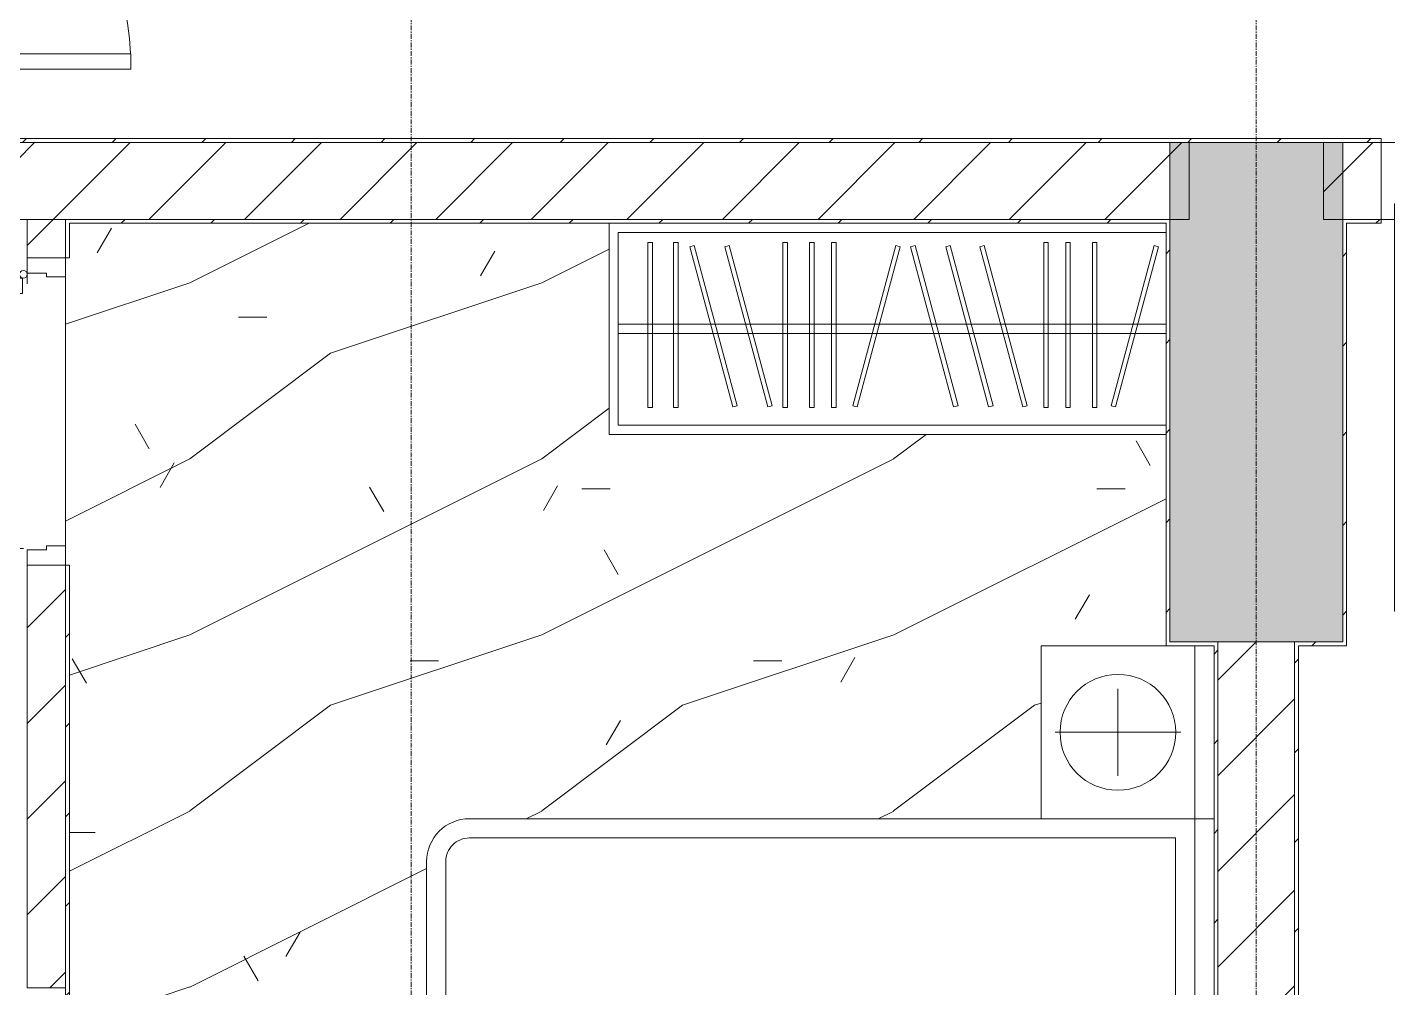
# Model space of a CAD drawing. Header units: millimetres. Extents: x 5357 to 259384, y -16348 to 109893.
# Drawn here: x 104953 to 108495, y 31337 to 33837 of the extents above; entities that cross this region are included whole.
import ezdxf

# ---------------------------------------------------------------- set-up
doc = ezdxf.new("R2010")
doc.units = ezdxf.units.MM
doc.linetypes.add('Grid Line', pattern=[22.225, 12.7, -3.175, 3.175, -3.175])
for name, color, linetype, lineweight in [('0-1', 7, 'Continuous', 5), ('A-DETL-GENF', 92, 'Continuous', 9), ('A-DETL-GENF-1', 53, 'Continuous', 9), ('A-DOOR', 31, 'Continuous', 9), ('A-DOOR-1', 254, 'Continuous', 9), ('A-DOOR-2', 53, 'Continuous', 9), ('A-DOOR-FRAM', 31, 'Continuous', 9), ('A-FLOR-1', 53, 'Continuous', 9), ('A-FLOR-PATT-1', 10, 'Continuous', 9), ('A-WALL', 113, 'Continuous', 9), ('A-WALL-1', 9, 'Continuous', 18), ('A-WALL-2', 53, 'Continuous', 9), ('A-WALL-3', 113, 'Continuous', 18), ('A-WALL-PATT', 111, 'Continuous', 9), ('A-WALL-PATT-1', 10, 'Continuous', 9), ('A-WALL-PATT-2', 53, 'Continuous', 9), ('I-FURN-1', 254, 'Continuous', 9), ('I-WALL-1', 9, 'Continuous', 18), ('I-WALL-3', 2, 'Continuous', 18), ('S-COLS-1', 253, 'Continuous', 5), ('S-COLS-2', 9, 'Continuous', 18), ('S-GRID-1', 1, 'Grid Line', 9)]:
    doc.layers.add(name, color=color, linetype=linetype, lineweight=lineweight)
pattern_1 = [(45, (0, 0), (-124.4508, 124.4508), [])]
pattern_2 = [(45, (0, 0), (-116.67262, 116.67262), [])]

# ---------------------------------------------------------------- blocks, each defined once
blk = doc.blocks.new('NCV_TKTC_KET CAU_rvt-1-TKCS_MB CẢNH QUAN CÂY XANH')
at = {"layer": 'S-COLS-1'}
blk.add_hatch(color=256, dxfattribs=at).paths.add_polyline_path([(108377.6, 32236.9), (108377.6, 33536.9), (107927.6, 33536.9), (107927.6, 32236.9)])
at = {"layer": 'S-COLS-2'}
for p, q in [((108377.6, 33536.9), (107927.6, 33536.9)), ((107927.6, 33536.9), (107927.6, 32236.9)), ((108377.6, 32236.9), (108377.6, 33536.9)), ((107927.6, 32236.9), (108377.6, 32236.9))]:
    blk.add_line(p, q, dxfattribs=at)
blk = doc.blocks.new('DOOR_CW_01 CANH MO-PANEL KINH - DIG_02-800x2200-CỬA NHÔM KÍNH-401063-TKCS_MB CẢNH QUAN CÂY XANH')
at = {"layer": 'A-DETL-GENF-1'}
for p, q in [((-347, -182), (-347, -62)), ((-347, -62), (-307, -62)), ((-307, -62), (-307, -182)), ((-307, -182), (-347, -182)), ((-347, -196), (-341, -196)), ((-347, -638), (-347, -196)), ((-341, -196), (-341, -182)), ((-341, -182), (-313, -182)), ((-313, -182), (-313, -196)), ((-307, -196), (-313, -196)), ((-307, -196), (-307, -638)), ((-392, -637), (-392, -716.5)), ((-384, -699.5), (-384, -637)), ((-383.9, -611.2), (-377.3, -615.8)), ((-270.1, -611.2), (-276.7, -615.8)), ((-270, -699.5), (-270, -637)), ((-262, -637), (-262, -716.5)), ((-347, -638), (-341, -638)), ((-307, -652), (-347, -652)), ((-347, -652), (-347, -772)), ((-341, -652), (-341, -638)), ((-313, -652), (-341, -652)), ((-307, -638), (-313, -638)), ((-313, -638), (-313, -652)), ((-307, -772), (-307, -652)), ((-349, -703.5), (-380, -703.5)), ((-349, -692.2), (-349, -731.8)), ((-347, -692.2), (-349, -692.2)), ((-347, -692.2), (-347, -731.8)), ((-307, -692.2), (-307, -731.8)), ((-307, -692.2), (-305, -692.2)), ((-305, -692.2), (-305, -731.8)), ((-305, -703.5), (-274, -703.5)), ((-349, -720.5), (-388, -720.5)), ((-349, -731.8), (-347, -731.8)), ((-305, -731.8), (-307, -731.8)), ((-305, -720.5), (-266, -720.5)), ((-347, -772), (-307, -772))]:
    blk.add_line(p, q, dxfattribs=at)
blk.add_circle((-357, -60), 10, dxfattribs=at)
for centre, radius, start, end in [((-357, -60), 714, 268, 0), ((-347, -637), 45, 145, 180), ((-347, -637), 37, 145, 180), ((-307, -637), 37, 0, 35), ((-307, -637), 45, 360, 35), ((-380, -699.5), 4, 180, 270), ((-274, -699.5), 4, 270, 0), ((-388, -716.5), 4, 180, 270), ((-266, -716.5), 4, 270, 0)]:
    blk.add_arc(centre, radius, start, end, dxfattribs=at)
at = {"layer": 'A-DOOR-2'}
for p, q in [((-400, -50), (-400, 50)), ((-400, 50), (-350, 50)), ((-350, 50), (-350, 0)), ((350, 0), (350, 50)), ((350, 50), (400, 50)), ((400, 50), (400, -50)), ((-360, 0), (-360, -50)), ((-350, 0), (-360, 0)), ((360, 0), (350, 0)), ((360, -50), (360, 0)), ((-360, -50), (-400, -50)), ((-357, -50), (-332, -50)), ((400, -50), (360, -50))]:
    blk.add_line(p, q, dxfattribs=at)
blk = doc.blocks.new('GIUONG NGU-2TAB-1600x2000 - GIUONG NGU-2TAB-1600x2000-851491-TKCS_MB CẢNH QUAN CÂY XANH')
at = {"layer": 'I-FURN-1'}
for p, q in [((569.6, 2050), (1997.1, 2050)), ((1997.1, 2050), (569.6, 2050)), ((1997.1, 2000), (569.6, 2000)), ((2058.2, 100), (2058.2, 1938.9)), ((2108.2, 1938.9), (2108.2, 50)), ((2108.2, 50), (2108.2, 1938.9)), ((2108.2, 50), (2108.2, 450.3)), ((2108.2, 450.3), (2558.2, 450.3)), ((2108.2, 450.3), (2108.2, 50)), ((2558.2, 450.3), (2108.2, 450.3)), ((2558.2, 450.3), (2558.2, 50)), ((2558.2, 50), (2558.2, 450.3)), ((2333.2, 86.8), (2333.2, 413.5)), ((2446.5, 250.2), (2219.8, 250.2)), ((508.5, 100), (2058.2, 100)), ((2108.2, 50), (458.5, 50)), ((458.5, 50), (2108.2, 50)), ((458.5, 50), (2108.2, 50)), ((2558.2, 50), (2108.2, 50)), ((2108.2, 50), (2558.2, 50)), ((2108.2, 0), (2108.2, 50)), ((2108.2, 50), (2108.2, 0)), ((2108.2, 50), (2558.2, 50)), ((2558.2, 50), (2558.2, 0))]:
    blk.add_line(p, q, dxfattribs=at)
blk.add_circle((2333.2, 250.2), 150.7, dxfattribs=at)
for radius, start in [(111.1, 0), (111.1, 360), (61.1, 360)]:
    blk.add_arc((1997.1, 1938.9), radius, start, 90, dxfattribs=at)
blk = doc.blocks.new('TU QUAN AO-SUITE ROOM_3 - TU QUAN AO-SUITE ROOM_3-V4-TKCS_MB CẢNH QUAN CÂY XANH')
at = {"layer": 'I-FURN-1'}
for p, q in [((-550, 1500), (0, 1500)), ((-550, 50), (-550, 1500)), ((0, 1500), (-550, 1500)), ((-550, 1500), (-550, 50)), ((-24, 1476), (-526, 1476)), ((-526, 1476), (-526, 600)), ((-526, 1476), (-526, 50)), ((-287, 576), (-287, 1476)), ((-263, 576), (-263, 1476)), ((-24, 49.8), (-24, 1476)), ((-480.1, 1386.9), (-480.1, 1398.9)), ((-480.1, 1398.9), (-50.1, 1398.9)), ((-480.1, 1386.9), (-480.1, 1398.9)), ((-50.1, 1386.9), (-480.1, 1386.9)), ((-50.1, 1398.9), (-50.1, 1386.9)), ((-480.1, 1320.5), (-480.1, 1332.5)), ((-480.1, 1332.5), (-50.1, 1332.5)), ((-480.1, 1320.5), (-480.1, 1332.5)), ((-50.1, 1320.5), (-480.1, 1320.5)), ((-50.1, 1332.5), (-50.1, 1320.5)), ((-478.3, 1178.1), (-61.3, 1289.9)), ((-58.2, 1278.3), (-475.2, 1166.5)), ((-61.3, 1289.9), (-58.2, 1278.3)), ((-478.3, 1086.9), (-61.3, 1198.6)), ((-475.2, 1166.5), (-478.3, 1178.1)), ((-58.2, 1187.1), (-475.2, 1075.3)), ((-61.3, 1198.6), (-58.2, 1187.1)), ((-475.2, 1075.3), (-478.3, 1086.9)), ((-480.1, 1035.3), (-480.1, 1047.3)), ((-480.1, 1047.3), (-50.1, 1047.3)), ((-480.1, 1035.3), (-480.1, 1047.3)), ((-50.1, 1035.3), (-480.1, 1035.3)), ((-50.1, 1047.3), (-50.1, 1035.3)), ((-480.1, 965.8), (-480.1, 977.8)), ((-480.1, 977.8), (-50.1, 977.8)), ((-480.1, 965.8), (-480.1, 977.8)), ((-50.1, 965.8), (-480.1, 965.8)), ((-50.1, 977.8), (-50.1, 965.8)), ((-480.1, 908.6), (-480.1, 920.6)), ((-480.1, 920.6), (-50.1, 920.6)), ((-480.1, 908.6), (-480.1, 920.6)), ((-50.1, 908.6), (-480.1, 908.6)), ((-50.1, 920.6), (-50.1, 908.6)), ((-475.2, 865.5), (-478.3, 853.9)), ((-478.3, 853.9), (-61.3, 742.1)), ((-58.2, 753.7), (-475.2, 865.5)), ((-61.3, 742.1), (-58.2, 753.7)), ((-478.3, 603.1), (-61.3, 714.9)), ((-61.3, 714.9), (-58.2, 703.3)), ((-58.2, 703.3), (-475.2, 591.5)), ((-478.3, 511.9), (-61.3, 623.6)), ((-475.2, 591.5), (-478.3, 603.1)), ((-58.2, 612.1), (-475.2, 500.3)), ((-61.3, 623.6), (-58.2, 612.1)), ((-550, 50), (-550, 576)), ((-526, 50), (-526, 600)), ((-287, 50), (-287, 576)), ((-263, 50), (-263, 576)), ((-478.3, 423.1), (-61.3, 534.9)), ((-61.3, 534.9), (-58.2, 523.3)), ((-475.2, 500.3), (-478.3, 511.9)), ((-58.2, 523.3), (-475.2, 411.5)), ((-475.2, 411.5), (-478.3, 423.1)), ((-480.1, 368.4), (-480.1, 356.4)), ((-50.1, 368.4), (-480.1, 368.4)), ((-480.1, 356.4), (-50.1, 356.4)), ((-50.1, 356.4), (-50.1, 368.4)), ((-480.1, 311.2), (-480.1, 299.2)), ((-50.1, 311.2), (-480.1, 311.2)), ((-480.1, 299.2), (-50.1, 299.2)), ((-50.1, 299.2), (-50.1, 311.2)), ((-480.1, 241.7), (-480.1, 229.7)), ((-50.1, 241.7), (-480.1, 241.7)), ((-480.1, 229.7), (-50.1, 229.7)), ((-50.1, 229.7), (-50.1, 241.7)), ((-475.2, 192.7), (-478.3, 181.1)), ((-478.3, 181.1), (-61.3, 69.4)), ((-58.2, 80.9), (-475.2, 192.7)), ((-61.3, 69.4), (-58.2, 80.9))]:
    blk.add_line(p, q, dxfattribs=at)
blk = doc.blocks.new('NCV_TKTC_TANG 1_rvt-1-TKCS_MB CẢNH QUAN CÂY XANH')
at = {"layer": 'A-FLOR-PATT-1'}
h = blk.add_hatch(dxfattribs=at)
h.set_pattern_fill('FP_5', color=256, style=0, pattern_type=2)
h.set_pattern_definition([(0, (0, 0), (1788.16, 447.04), [73.762, -1267.358, 73.762, -1267.358, -7152.64]), (0, (0, 0), (1788.16, 447.04), [-2682.24, 73.762, -2608.478, 73.762, -1267.358, -3129.28]), (0, (0, 0), (1788.16, 447.04), [-6705.6, 73.762, -820.318, 73.762, -2161.438]), (120, (670.56, 223.5), (-1281.228, 1325.072), [73.762, -1267.358, 73.762, -8419.998]), (120, (670.56, 223.5), (-1281.228, 1325.072), [-1414.882, -1267.358, 73.762, -2608.478, -4470.4]), (120, (670.56, 223.5), (-1281.228, 1325.072), [-5364.48, 73.762, -1267.358, 73.762, -3055.518]), (120, (670.56, 223.5), (-1281.228, 1325.072), [-6779.362, -820.318, 73.762, -2161.438]), (240, (894.1, 1117.6), (-506.932, -1772.112), [73.762, -1267.358, 73.762, -8419.998]), (240, (894.1, 1117.6), (-506.932, -1772.112), [-1414.882, -1267.358, 73.762, -2608.478, -4470.4]), (240, (894.1, 1117.6), (-506.932, -1772.112), [-5364.48, 73.762, -1267.358, 73.762, -3055.518]), (240, (894.1, 1117.6), (-506.932, -1772.112), [-6779.362, -820.318, 73.762, -2161.438])])
h.paths.add_polyline_path([(105190.5, 28936.9), (108042.6, 28936.9), (108042.6, 29677.1), (107592.2, 29677.1), (107592.2, 30127.1), (106090.9, 30128.8), (106074.9, 30130.9), (106048.1, 30142), (106025.1, 30159.7), (106007.5, 30182.7), (105996.4, 30209.5), (105992.6, 30238.2), (105992.6, 31665.7), (105996.4, 31694.4), (106007.5, 31721.2), (106025.1, 31744.2), (106048.1, 31761.9), (106074.9, 31773), (106103.7, 31776.8), (107592.2, 31776.8), (107592.2, 32226.8), (107917.6, 32226.9), (107917.6, 32776.9), (106467.6, 32776.9), (106467.6, 33326.9), (105062.6, 33326.9), (105062.6, 33236.9), (105052.6, 33236.9), (105052.6, 32436.9), (105062.6, 32436.9), (105062.6, 28936.9), (105150.5, 28936.9)])
h = blk.add_hatch(dxfattribs=at)
h.set_pattern_fill('FP_4', color=256, style=0, pattern_type=2)
h.set_pattern_definition([(216.87, (366.52, 916.3), (2748.89673, 1832.6049), [458.15, -4123.35]), (206.565, (916.3, 641.4), (-916.3012, -916.2996), [1024.455, -1024.455]), (198.435, (916.3, 183.26), (-1832.5985, -916.30195), [579.52, -2318.076])])
h.paths.add_polyline_path([(105190.5, 28936.9), (108042.6, 28936.9), (108042.6, 29677.1), (107592.2, 29677.1), (107592.2, 30127.1), (106090.9, 30128.8), (106074.9, 30130.9), (106048.1, 30142), (106025.1, 30159.7), (106007.5, 30182.7), (105996.4, 30209.5), (105992.6, 30238.2), (105992.6, 31665.7), (105996.4, 31694.4), (106007.5, 31721.2), (106025.1, 31744.2), (106048.1, 31761.9), (106074.9, 31773), (106103.7, 31776.8), (107592.2, 31776.8), (107592.2, 32226.8), (107917.6, 32226.9), (107917.6, 32776.9), (106467.6, 32776.9), (106467.6, 33326.9), (105062.6, 33326.9), (105062.6, 33236.9), (105052.6, 33236.9), (105052.6, 32436.9), (105062.6, 32436.9), (105062.6, 28936.9), (105150.5, 28936.9)])
at = {"layer": 'A-WALL-PATT-1'}
h = blk.add_hatch(dxfattribs=at)
h.set_pattern_fill('FP_2', color=256, style=0, pattern_type=2)
h.set_pattern_definition(pattern_1)
h.paths.add_polyline_path([(104952.6, 31336.9), (105052.6, 31336.9), (105052.6, 32436.9), (104952.6, 32436.9), (104952.6, 31486.6)])
h.paths.add_polyline_path([(105052.6, 33236.9), (105052.6, 33336.9), (104952.6, 33336.9), (104952.6, 33236.9), (105002.6, 33236.9)])
at = {"layer": 'A-WALL-PATT-2'}
h = blk.add_hatch(dxfattribs=at)
h.set_pattern_fill('FP_10', color=256, style=0, pattern_type=2)
h.set_pattern_definition(pattern_2)
h.paths.add_polyline_path([(105062.6, 28936.9), (105062.6, 32436.9), (105052.6, 32436.9), (105052.6, 28936.9)])
h.paths.add_polyline_path([(105062.6, 33236.9), (105062.6, 33336.9), (105052.6, 33336.9), (105052.6, 33236.9)])
h = blk.add_hatch(dxfattribs=at)
h.set_pattern_fill('FP_10', color=256, style=0, pattern_type=2)
h.set_pattern_definition(pattern_2)
h.paths.add_polyline_path([(107927.6, 33326.9), (107927.6, 33336.9), (105062.6, 33336.9), (105062.6, 33326.9), (107917.6, 33326.9)])
h = blk.add_hatch(dxfattribs=at)
h.set_pattern_fill('FP_10', color=256, style=0, pattern_type=2)
h.set_pattern_definition(pattern_2)
h.paths.add_polyline_path([(109567.6, 33326.9), (111252.6, 33326.9), (111252.6, 33336.9), (109567.6, 33336.9)])
h.paths.add_polyline_path([(108468.8, 33326.9), (108477.6, 33326.9), (108477.6, 33336.9), (108377.6, 33336.9), (108377.6, 33326.9), (108387.6, 33326.9)])
h = blk.add_hatch(dxfattribs=at)
h.set_pattern_fill('FP_10', color=256, style=0, pattern_type=2)
h.set_pattern_definition(pattern_2)
h.paths.add_polyline_path([(107927.6, 32226.9), (107927.6, 33326.9), (107917.6, 33326.9), (107917.6, 32226.9)])
h = blk.add_hatch(dxfattribs=at)
h.set_pattern_fill('FP_10', color=256, style=0, pattern_type=2)
h.set_pattern_definition(pattern_2)
h.paths.add_polyline_path([(108387.6, 32236.9), (108387.6, 33326.9), (108377.6, 33326.9), (108377.6, 32236.9)])
h = blk.add_hatch(dxfattribs=at)
h.set_pattern_fill('FP_10', color=256, style=0, pattern_type=2)
h.set_pattern_definition(pattern_2)
h.paths.add_polyline_path([(108052.6, 28936.9), (108052.6, 32236.9), (108042.6, 32236.9), (108042.6, 28936.9)])
h = blk.add_hatch(dxfattribs=at)
h.set_pattern_fill('FP_10', color=256, style=0, pattern_type=2)
h.set_pattern_definition(pattern_2)
h.paths.add_polyline_path([(108262.6, 25546.9), (108262.6, 32236.9), (108252.6, 32236.9), (108252.6, 25546.9)])
h = blk.add_hatch(dxfattribs=at)
h.set_pattern_fill('FP_10', color=256, style=0, pattern_type=2)
h.set_pattern_definition(pattern_2)
h.paths.add_polyline_path([(108387.6, 32226.9), (108387.6, 32236.9), (108262.6, 32236.9), (108262.6, 32226.9)])
at = {"layer": 'A-FLOR-1'}
blk.add_line((105052.6, 33186.9), (105052.6, 32486.9), dxfattribs=at)
at = {"layer": 'A-WALL-1'}
for p, q in [((105052.6, 33336.9), (104952.6, 33336.9)), ((104952.6, 31336.9), (105052.6, 31336.9))]:
    blk.add_line(p, q, dxfattribs=at)
at = {"layer": 'A-WALL-2'}
for p, q in [((104952.6, 33336.9), (104952.6, 33236.9)), ((105052.6, 33236.9), (105052.6, 33336.9)), ((105052.6, 33336.9), (105052.6, 33236.9)), ((105052.6, 33186.9), (105052.6, 32486.9)), ((104952.6, 32436.9), (104952.6, 31336.9)), ((105052.6, 31336.9), (105052.6, 32436.9)), ((105052.6, 32436.9), (105052.6, 31336.9))]:
    blk.add_line(p, q, dxfattribs=at)
at = {"layer": 'I-WALL-1'}
for p, q in [((105062.6, 33336.9), (105052.6, 33336.9)), ((107927.6, 33336.9), (105062.6, 33336.9)), ((107927.6, 33326.9), (107927.6, 33336.9)), ((108477.6, 33336.9), (108377.6, 33336.9)), ((108377.6, 33336.9), (108377.6, 33326.9)), ((108477.6, 33326.9), (108477.6, 33336.9)), ((105062.6, 33236.9), (105062.6, 33326.9)), ((105062.6, 33326.9), (107917.6, 33326.9)), ((107917.6, 33326.9), (107917.6, 32226.9)), ((107927.6, 32236.9), (107927.6, 33326.9)), ((108377.6, 33326.9), (108377.6, 32236.9)), ((108387.6, 33326.9), (108477.6, 33326.9)), ((108387.6, 32236.9), (108387.6, 33326.9)), ((105052.6, 33236.9), (105062.6, 33236.9)), ((105062.6, 32436.9), (105052.6, 32436.9)), ((105062.6, 28946.9), (105062.6, 32436.9)), ((108042.6, 32236.9), (107927.6, 32236.9)), ((108052.6, 32236.9), (108042.6, 32236.9)), ((108052.6, 28936.9), (108052.6, 32236.9)), ((108262.6, 32236.9), (108252.6, 32236.9)), ((108252.6, 32236.9), (108252.6, 25546.9)), ((108377.6, 32236.9), (108262.6, 32236.9)), ((108387.6, 32226.9), (108387.6, 32236.9)), ((107917.6, 32226.9), (107927.6, 32226.9)), ((107927.6, 32226.9), (108042.6, 32226.9)), ((108042.6, 32226.9), (108042.6, 28946.9)), ((108262.6, 25546.9), (108262.6, 32226.9)), ((108262.6, 32226.9), (108387.6, 32226.9)), ((105052.6, 31336.9), (105052.6, 28936.9))]:
    blk.add_line(p, q, dxfattribs=at)
at = {"layer": 'A-DOOR-1', "rotation": 270.0000000000004}
blk.add_blockref('DOOR_CW_01 CANH MO-PANEL KINH - DIG_02-800x2200-CỬA NHÔM KÍNH-401063-TKCS_MB CẢNH QUAN CÂY XANH', (105002.6, 32836.9), dxfattribs=at)
at = {"layer": 'I-FURN-1'}
for name, p, rotation in [('TU QUAN AO-SUITE ROOM_3 - TU QUAN AO-SUITE ROOM_3-V4-TKCS_MB CẢNH QUAN CÂY XANH', (107967.6, 33326.9), 90.00000000000001), ('GIUONG NGU-2TAB-1600x2000 - GIUONG NGU-2TAB-1600x2000-851491-TKCS_MB CẢNH QUAN CÂY XANH', (108042.6, 29668.6), 89.99999999999915)]:
    blk.add_blockref(name, p, dxfattribs=dict(at, rotation=rotation))
blk = doc.blocks.new('FD_05 - FD_05-1000x2200mm-835434-TKCS_MB CẢNH QUAN CÂY XANH')
at = {"layer": 'A-DETL-GENF'}
for p, q in [((470, 100), (470, 1120)), ((470, 1120), (510, 1120)), ((510, 1120), (510, 100)), ((510, 100), (470, 100))]:
    blk.add_line(p, q, dxfattribs=at)
blk.add_arc((510, 100), 1020, 92.2475, 180, dxfattribs=at)
at = {"layer": 'A-DOOR-FRAM'}
for p, q in [((-510, 100), (-545, 100)), ((-545, 100), (-545, -100)), ((-510, 60), (-510, 100)), ((545, 100), (510, 100)), ((510, 100), (510, 60)), ((545, -100), (545, 100)), ((-500, 60), (-510, 60)), ((-500, -100), (-500, 60)), ((510, 60), (500, 60)), ((500, 60), (500, -100)), ((-545, -100), (-500, -100)), ((500, -100), (545, -100))]:
    blk.add_line(p, q, dxfattribs=at)
blk = doc.blocks.new('FD_07 - FD_07-1700x2200-CỬA ĐI 2 CÁNH-910693-TKCS_MB CẢNH QUAN CÂY XANH')
at = {"layer": 'A-DETL-GENF'}
for p, q in [((-810, 910), (-810, 100)), ((-770, 910), (-810, 910)), ((-770, 100), (-770, 910)), ((770, 100), (770, 910)), ((770, 910), (810, 910)), ((810, 910), (810, 100)), ((-810, 100), (-770, 100)), ((810, 100), (770, 100)), ((-810, -910), (-810, -100)), ((-810, -100), (-770, -100)), ((-770, -100), (-770, -910)), ((810, -100), (770, -100)), ((770, -100), (770, -910)), ((810, -910), (810, -100)), ((-770, -910), (-810, -910)), ((770, -910), (810, -910))]:
    blk.add_line(p, q, dxfattribs=at)
for centre, start, end in [((-810, 100), 0, 87.1694), ((810, 100), 92.8306, 180), ((-810, -100), 272.8306, 360), ((810, -100), 180, 267.1694)]:
    blk.add_arc(centre, 810, start, end, dxfattribs=at)
at = {"layer": 'A-DOOR'}
for p, q in [((-810, 100), (810, 100)), ((800, -100), (-800, -100))]:
    blk.add_line(p, q, dxfattribs=at)
at = {"layer": 'A-DOOR-FRAM'}
for p, q in [((-810, 100), (-850, 100)), ((-850, 100), (-850, -100)), ((-810, 60), (-810, 100)), ((850, 100), (810, 100)), ((810, 100), (810, 60)), ((850, -100), (850, 100)), ((-800, 60), (-810, 60)), ((-800, -100), (-800, 60)), ((810, 60), (800, 60)), ((800, 60), (800, -100)), ((-850, -100), (-800, -100)), ((800, -100), (850, -100))]:
    blk.add_line(p, q, dxfattribs=at)

msp = doc.modelspace()

# ---------------------------------------------------------------- hatches: boundary and pattern name
at = {"layer": 'A-WALL-PATT'}
h = msp.add_hatch(dxfattribs=at)
h.set_pattern_fill('FP_1', color=256, style=0, pattern_type=2)
h.set_pattern_definition(pattern_1)
h.paths.add_polyline_path([(107977.6, 33336.9), (107977.6, 33536.9), (104412.6, 33536.9), (104412.6, 33336.9), (107033.5, 33336.9)])
h.paths.add_polyline_path([(100277.6, 33336.9), (100277.6, 33536.9), (100127.6, 33536.9), (100127.6, 33336.9)])
h.paths.add_polyline_path([(103402.2, 33336.9), (104212.6, 33336.9), (104212.6, 33536.9), (101367.6, 33536.9), (101367.6, 33336.9), (102797, 33336.9)])
h = msp.add_hatch(dxfattribs=at)
h.set_pattern_fill('FP_41', color=256, style=0, pattern_type=2)
h.set_pattern_definition(pattern_2)
h.paths.add_polyline_path([(116452.6, 33536.9), (116452.6, 33546.9), (109567.6, 33546.9), (109567.6, 33536.9), (116102.6, 33536.9)])
h.paths.add_polyline_path([(104612.7, 33536.9), (108477.6, 33536.9), (108475.4, 33546.9), (104412.6, 33546.9), (104412.6, 33536.9)])
h = msp.add_hatch(dxfattribs=at)
h.set_pattern_fill('FP_1', color=256, style=0, pattern_type=2)
h.set_pattern_definition(pattern_1)
h.paths.add_polyline_path([(114296.1, 33336.9), (116102.6, 33336.9), (116102.6, 33536.9), (111452.6, 33536.9), (111452.6, 33336.9), (111875.3, 33336.9)])
h.paths.add_polyline_path([(108327.6, 33336.9), (108477.6, 33336.9), (108477.6, 33536.9), (108327.6, 33536.9), (108327.6, 33376.9)])
h.paths.add_polyline_path([(111252.6, 33336.9), (111252.6, 33536.9), (109567.6, 33536.9), (109567.6, 33336.9), (110664.8, 33336.9)])
h = msp.add_hatch(dxfattribs=at)
h.set_pattern_fill('FP_1', color=256, style=0, pattern_type=2)
h.set_pattern_definition(pattern_1)
h.paths.add_polyline_path([(108244, 25536.9), (108252.6, 25536.9), (108252.6, 28836.9), (108052.6, 28836.9), (108052.6, 25536.9)])
h.paths.add_polyline_path([(108252.6, 29036.9), (108252.6, 32237), (108052.6, 32237), (108052.6, 29036.9), (108244, 29036.9)])

# ---------------------------------------------------------------- linework, layer by layer
at = {"layer": 'A-WALL'}
for p, q in [((107977.6, 33536.9), (104212.6, 33536.9)), ((104412.6, 33536.9), (107977.6, 33536.9)), ((108477.6, 33536.9), (108327.6, 33536.9)), ((108327.6, 33536.9), (108477.6, 33536.9))]:
    msp.add_line(p, q, dxfattribs=at)
at = {"layer": 'A-WALL-3'}
for p, q in [((107977.6, 33336.9), (107977.6, 33536.9)), ((108327.6, 33536.9), (108327.6, 33336.9)), ((104412.6, 33336.9), (107977.6, 33336.9)), ((108327.6, 33336.9), (108477.6, 33336.9)), ((108252.6, 32237), (108052.6, 32237)), ((108052.6, 32237), (108052.6, 29036.9)), ((108252.6, 29036.9), (108252.6, 32237))]:
    msp.add_line(p, q, dxfattribs=at)
at = {"layer": 'I-WALL-3'}
for p, q in [((108477.6, 33546.9), (104422.6, 33546.9)), ((107977.6, 33536.9), (108327.6, 33536.9)), ((108477.6, 33536.9), (108477.6, 33546.9))]:
    msp.add_line(p, q, dxfattribs=at)
at = {"layer": 'S-GRID-1'}
for p, q in [((105952.6, 20960.6), (105952.6, 80482.7)), ((108152.6, 20960.6), (108152.6, 80482.7)), ((130319.3, 33536.9), (29351.8, 33536.9))]:
    msp.add_line(p, q, dxfattribs=at)

# ---------------------------------------------------------------- block references
at = {"layer": '0-1'}
for name in ['NCV_TKTC_KET CAU_rvt-1-TKCS_MB CẢNH QUAN CÂY XANH', 'NCV_TKTC_TANG 1_rvt-1-TKCS_MB CẢNH QUAN CÂY XANH']:
    msp.add_blockref(name, (0, 0), dxfattribs=at)
at = {"layer": 'A-DOOR'}
for name, p, rotation in [('FD_07 - FD_07-1700x2200-CỬA ĐI 2 CÁNH-910693-TKCS_MB CẢNH QUAN CÂY XANH', (104312.6, 34537.4), 90), ('FD_05 - FD_05-1000x2200mm-835434-TKCS_MB CẢNH QUAN CÂY XANH', (109022.6, 33436.9), 180)]:
    msp.add_blockref(name, p, dxfattribs=dict(at, rotation=rotation))

doc.saveas('drawing.dxf')
